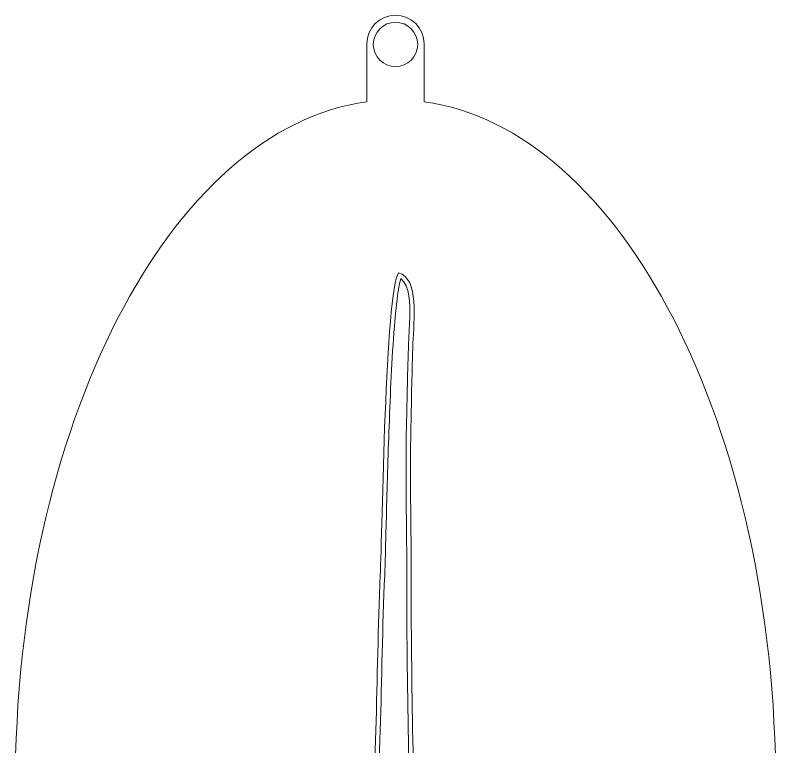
# Model space of a CAD drawing. Header units: millimetres. Extents: x -95 to 95, y -175 to 175.
# Drawn here: x -29.5 to 30.5, y 115.8 to 173.5 of the extents above; entities that cross this region are included whole.
import ezdxf

# ---------------------------------------------------------------- set-up
doc = ezdxf.new("R2010")
doc.units = ezdxf.units.MM
doc.header["$MEASUREMENT"] = 0
doc.layers.add('Camada 1', color=7, linetype='Continuous')

msp = doc.modelspace()

# ---------------------------------------------------------------- linework, layer by layer
at = {"layer": 'Camada 1', "color": 250, "lineweight": 9}
msp.add_ellipse((0.4745, 171.1927), major_axis=(1.7502, 0), ratio=0.9998857, dxfattribs=at)
for points, knots in [([(2.7243, 171.2466), (2.7243, 171.2466), (2.7243, 166.6666), (2.7243, 166.6666), (2.7243, 166.6666), (18.2422, 164.5823), (30.4743, 141.1162), (30.4743, 112.4742), (30.4743, 112.4742), (30.4743, 82.4611), (17.0433, 58.13), (0.4743, 58.13), (0.4743, 58.13), (-16.0947, 58.13), (-29.5257, 82.4611), (-29.5257, 112.4742), (-29.5257, 112.4742), (-29.5257, 141.1162), (-17.2936, 164.5823), (-1.7757, 166.6666), (-1.7757, 166.6666), (-1.7757, 166.6666), (-1.7757, 171.2466), (-1.7757, 171.2466), (-1.7757, 171.2466), (-1.7757, 172.4893), (-0.7684, 173.4966), (0.4743, 173.4966), (0.4743, 173.4966), (1.717, 173.4966), (2.7243, 172.4893), (2.7243, 171.2466)], [0, 0, 0, 0, 0.1111111, 0.1111111, 0.1111111, 0.1111111, 0.2222222, 0.2222222, 0.2222222, 0.2222222, 0.3333333, 0.3333333, 0.3333333, 0.3333333, 0.4444444, 0.4444444, 0.4444444, 0.4444444, 0.5555556, 0.5555556, 0.5555556, 0.5555556, 0.6666667, 0.6666667, 0.6666667, 0.6666667, 0.7777778, 0.7777778, 0.7777778, 0.7777778, 1, 1, 1, 1]), ([(2.7243, 171.2466), (2.7243, 171.2466), (2.7243, 166.6666), (2.7243, 166.6666), (2.7243, 166.6666), (18.2422, 164.5823), (30.4743, 141.1162), (30.4743, 112.4742), (30.4743, 112.4742), (30.4743, 82.4611), (17.0433, 58.13), (0.4743, 58.13), (0.4743, 58.13), (-16.0947, 58.13), (-29.5257, 82.4611), (-29.5257, 112.4742), (-29.5257, 112.4742), (-29.5257, 141.1162), (-17.2936, 164.5823), (-1.7757, 166.6666), (-1.7757, 166.6666), (-1.7757, 166.6666), (-1.7757, 171.2466), (-1.7757, 171.2466), (-1.7757, 171.2466), (-1.7757, 172.4893), (-0.7684, 173.4966), (0.4743, 173.4966), (0.4743, 173.4966), (1.717, 173.4966), (2.7243, 172.4893), (2.7243, 171.2466)], [0, 0, 0, 0, 0.1111111, 0.1111111, 0.1111111, 0.1111111, 0.2222222, 0.2222222, 0.2222222, 0.2222222, 0.3333333, 0.3333333, 0.3333333, 0.3333333, 0.4444444, 0.4444444, 0.4444444, 0.4444444, 0.5555556, 0.5555556, 0.5555556, 0.5555556, 0.6666667, 0.6666667, 0.6666667, 0.6666667, 0.7777778, 0.7777778, 0.7777778, 0.7777778, 1, 1, 1, 1]), ([(-1.6013, 104.8564), (-1.2659, 104.8631), (1.6535, 104.9223), (1.6976, 104.9469), (1.6976, 104.9469), (2.0213, 105.1277), (1.882, 105.534), (1.8988, 106.4268), (1.8988, 106.4268), (1.8988, 106.4268), (1.8759, 114.6899), (1.8759, 114.6899), (1.8759, 114.6899), (1.7861, 119.0155), (1.7111, 123.5268), (1.7192, 127.9106), (1.7192, 127.9106), (1.7273, 132.3071), (1.6012, 136.7342), (1.6913, 141.1314), (1.6913, 141.1314), (1.7359, 143.3069), (1.7694, 145.4626), (1.8527, 147.6146), (1.8527, 147.6146), (1.9221, 149.4072), (2.3417, 152.7691), (0.7224, 153.181), (0.7224, 153.181), (-0.3283, 151.8491), (-0.5822, 132.6423), (-0.7255, 129.3596), (-0.7255, 129.3596), (-0.9036, 125.2771), (-0.9573, 121.1824), (-1.0806, 117.1043), (-1.0806, 117.1043), (-1.2049, 112.9951), (-1.5027, 108.9227), (-1.6013, 104.8564)], [0, 0, 0, 0, 0.0909091, 0.0909091, 0.0909091, 0.0909091, 0.1818182, 0.1818182, 0.1818182, 0.1818182, 0.2727273, 0.2727273, 0.2727273, 0.2727273, 0.3636364, 0.3636364, 0.3636364, 0.3636364, 0.4545455, 0.4545455, 0.4545455, 0.4545455, 0.5454545, 0.5454545, 0.5454545, 0.5454545, 0.6363636, 0.6363636, 0.6363636, 0.6363636, 0.7272727, 0.7272727, 0.7272727, 0.7272727, 0.8181818, 0.8181818, 0.8181818, 0.8181818, 1, 1, 1, 1])]:
    msp.add_open_spline(points, degree=3, knots=knots, dxfattribs=at)
at = {"layer": 'Camada 1', "color": 240, "lineweight": 9}
msp.add_open_spline([(-1.2435, 105.2123), (-0.8207, 105.2211), (-0.398, 105.2304), (0.0248, 105.2404), (0.0248, 105.2404), (0.3793, 105.2488), (0.7339, 105.2575), (1.0884, 105.2682), (1.0884, 105.2682), (1.2325, 105.2726), (1.3985, 105.272), (1.5491, 105.2822), (1.5491, 105.2822), (1.5669, 105.3481), (1.5662, 105.5028), (1.5658, 105.5434), (1.5658, 105.5434), (1.5624, 105.8414), (1.5447, 106.1338), (1.5502, 106.4258), (1.5502, 106.4258), (1.5502, 106.4258), (1.5275, 114.6827), (1.5275, 114.6827), (1.5275, 114.6827), (1.436, 119.0913), (1.3625, 123.5016), (1.3707, 127.9113), (1.3707, 127.9113), (1.3788, 132.3204), (1.2525, 136.7296), (1.3429, 141.1385), (1.3429, 141.1385), (1.3872, 143.3019), (1.4207, 145.4657), (1.5044, 147.6281), (1.5044, 147.6281), (1.5332, 148.3718), (1.5949, 149.1106), (1.603, 149.8561), (1.603, 149.8561), (1.6106, 150.5478), (1.6159, 152.2236), (0.8943, 152.7251), (0.8943, 152.7251), (0.7987, 152.4082), (0.7161, 151.9052), (0.6905, 151.7416), (0.6905, 151.7416), (0.5486, 150.8312), (0.4652, 149.8961), (0.3912, 148.9778), (0.3912, 148.9778), (0.1799, 146.3522), (0.069, 143.7037), (-0.0287, 141.0714), (-0.0287, 141.0714), (-0.1175, 138.6768), (-0.1855, 136.2814), (-0.2483, 133.886), (-0.2483, 133.886), (-0.2724, 132.964), (-0.2955, 132.042), (-0.3207, 131.12), (-0.3207, 131.12), (-0.3368, 130.5285), (-0.3515, 129.9356), (-0.3773, 129.3444), (-0.3773, 129.3444), (-0.5554, 125.2628), (-0.6088, 121.1772), (-0.7323, 117.0938), (-0.7323, 117.0938), (-0.852, 113.1312), (-1.1363, 109.1752), (-1.2435, 105.2123)], degree=3, knots=[0, 0, 0, 0, 0.05, 0.05, 0.05, 0.05, 0.1, 0.1, 0.1, 0.1, 0.15, 0.15, 0.15, 0.15, 0.2, 0.2, 0.2, 0.2, 0.25, 0.25, 0.25, 0.25, 0.3, 0.3, 0.3, 0.3, 0.35, 0.35, 0.35, 0.35, 0.4, 0.4, 0.4, 0.4, 0.45, 0.45, 0.45, 0.45, 0.5, 0.5, 0.5, 0.5, 0.55, 0.55, 0.55, 0.55, 0.6, 0.6, 0.6, 0.6, 0.65, 0.65, 0.65, 0.65, 0.7, 0.7, 0.7, 0.7, 0.75, 0.75, 0.75, 0.75, 0.8, 0.8, 0.8, 0.8, 0.85, 0.85, 0.85, 0.85, 0.9, 0.9, 0.9, 0.9, 1, 1, 1, 1], dxfattribs=at)

doc.saveas('drawing.dxf')
